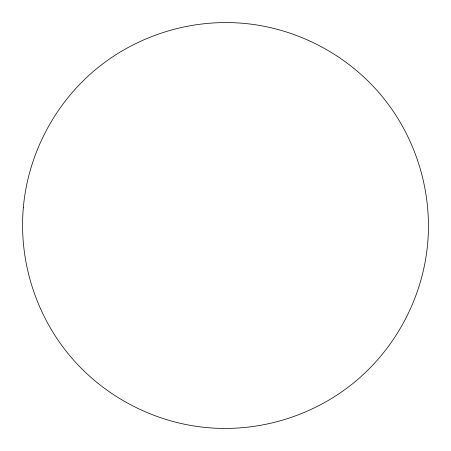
<?xml version="1.0" encoding="UTF-8"?>
<svg xmlns="http://www.w3.org/2000/svg" width="451" height="451" viewBox="0 0 451 451"><rect width="100%" height="100%" fill="white"/><g stroke="black" fill="none" stroke-linecap="round" stroke-linejoin="round"><path stroke-width="0.68" d="M23.322 207.81C18.649 260.836 35.792 315.198 70.029 355.952C104.22 396.75 154.783 423.072 207.81 427.678C260.836 432.351 315.198 415.208 355.952 380.971C396.75 346.78 423.072 296.217 427.678 243.19C432.351 190.164 415.208 135.802 380.971 95.048C346.78 54.25 296.217 27.928 243.19 23.322C190.164 18.649 135.802 35.792 95.048 70.029C54.25 104.22 27.928 154.783 23.322 207.81"/></g></svg>
